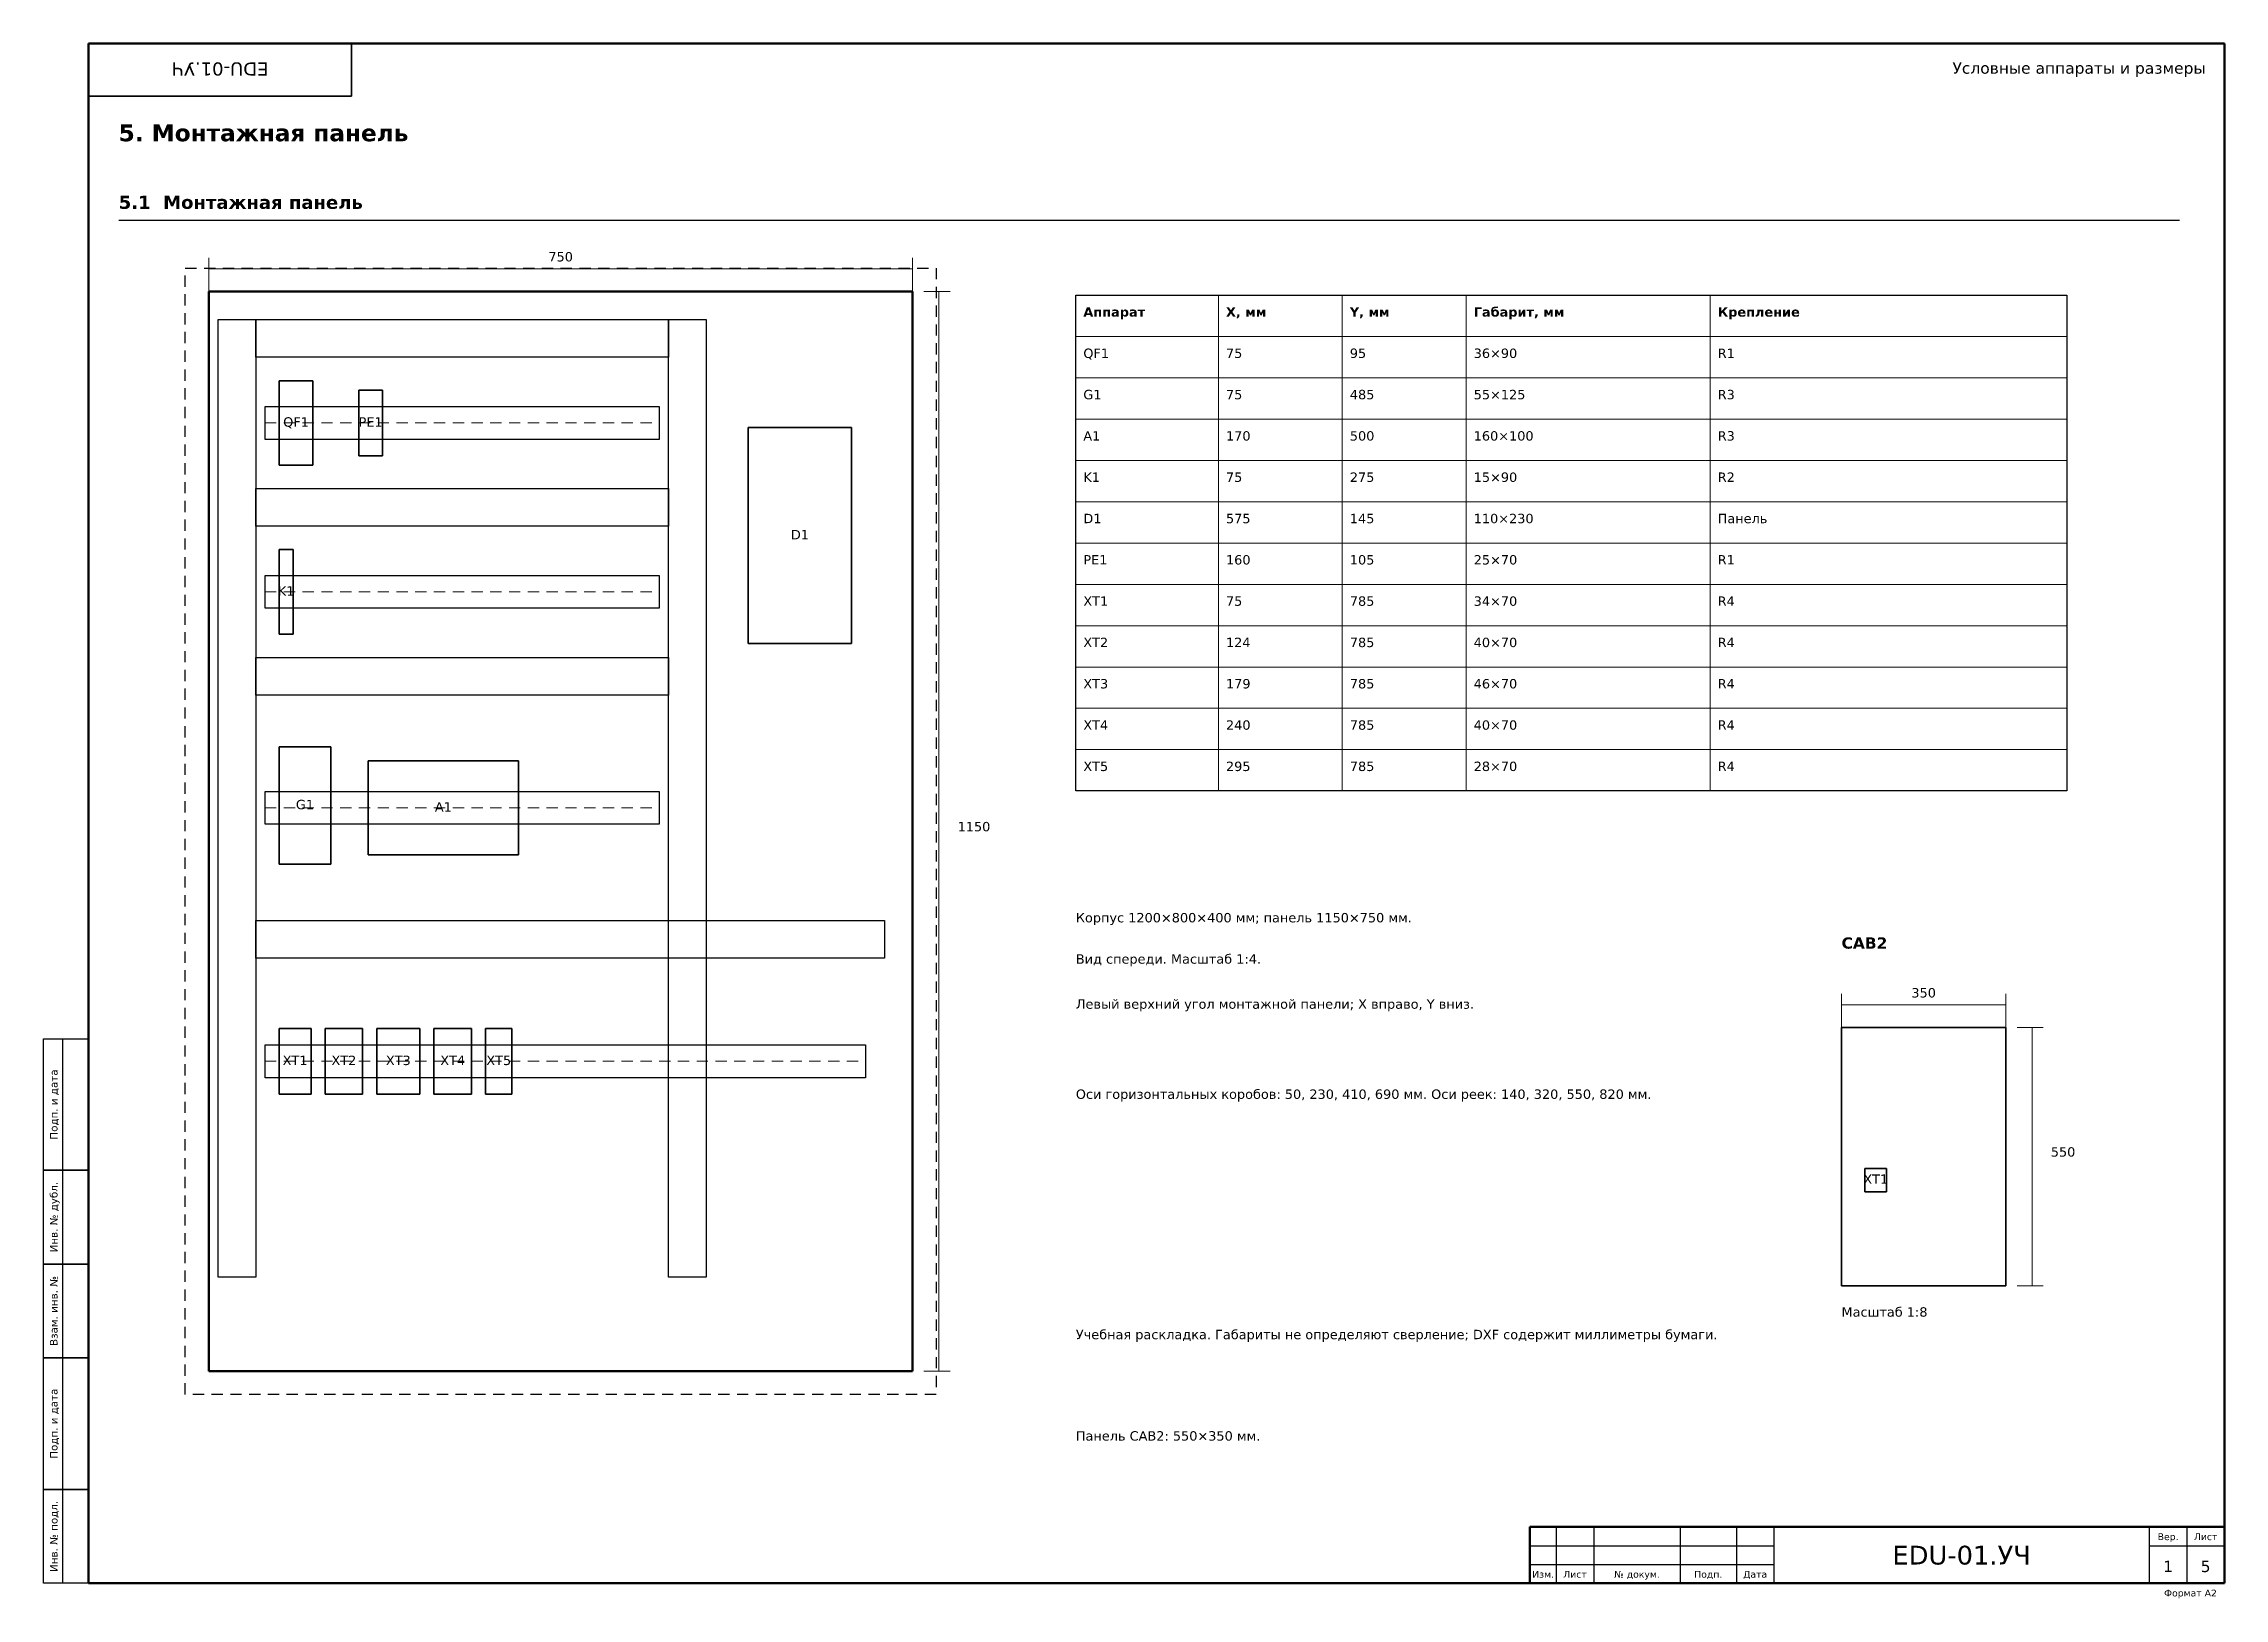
# Model space of a CAD drawing. Header units: millimetres. Extents: x 8 to 589, y 1 to 415.
import ezdxf
from ezdxf.enums import TextEntityAlignment as Align

# ---------------------------------------------------------------- set-up
doc = ezdxf.new("R2010")
doc.units = ezdxf.units.MM
doc.linetypes.add('SCHEME_DASH', pattern=[5, 3, -2])
for name, color, linetype in [('FRAME', 7, 'Continuous'), ('MECHANICAL', 7, 'Continuous'), ('NOTES', 7, 'Continuous'), ('SYMBOL', 7, 'Continuous'), ('TEXT', 7, 'Continuous')]:
    doc.layers.add(name, color=color, linetype=linetype)
doc.styles.add('F', font='DejaVuSans.ttf')
doc.styles.add('FB', font='DejaVuSans-Bold.ttf')

msp = doc.modelspace()

# ---------------------------------------------------------------- linework, layer by layer
at = {"layer": 'FRAME', "lineweight": 50}
for p, q in [((20, 415), (589, 415)), ((20, 5), (20, 415)), ((589, 415), (589, 5)), ((404, 20), (589, 20)), ((404, 5), (404, 20)), ((589, 20), (589, 5)), ((589, 5), (20, 5)), ((589, 5), (404, 5))]:
    msp.add_line(p, q, dxfattribs=at)
at = {"layer": 'FRAME', "lineweight": 35}
for p, q in [((20, 415), (90, 415)), ((20, 401), (20, 415)), ((90, 415), (90, 401)), ((90, 401), (20, 401))]:
    msp.add_line(p, q, dxfattribs=at)
at = {"layer": 'FRAME', "lineweight": 25}
for p, q in [((8, 150), (20, 150)), ((8, 115), (8, 150)), ((13, 150), (13, 115)), ((20, 150), (20, 115)), ((8, 115), (20, 115)), ((8, 90), (8, 115)), ((20, 115), (8, 115)), ((13, 115), (13, 90)), ((20, 115), (20, 90)), ((8, 90), (20, 90)), ((8, 65), (8, 90)), ((20, 90), (8, 90)), ((13, 90), (13, 65)), ((20, 90), (20, 65)), ((8, 65), (20, 65)), ((8, 30), (8, 65)), ((20, 65), (8, 65)), ((13, 65), (13, 30)), ((20, 65), (20, 30)), ((8, 30), (20, 30)), ((8, 5), (8, 30)), ((20, 30), (8, 30)), ((13, 30), (13, 5)), ((20, 30), (20, 5)), ((411, 20), (411, 5)), ((421, 20), (421, 5)), ((444, 20), (444, 5)), ((459, 20), (459, 5)), ((469, 20), (469, 5)), ((569, 20), (569, 5)), ((579, 20), (579, 5)), ((404, 15), (469, 15)), ((569, 15), (589, 15)), ((404, 10), (469, 10)), ((20, 5), (8, 5))]:
    msp.add_line(p, q, dxfattribs=at)
at = {"layer": 'MECHANICAL', "linetype": 'SCHEME_DASH', "lineweight": 30}
for p, q in [((45.75, 355.25), (245.75, 355.25)), ((45.75, 55.25), (45.75, 355.25)), ((245.75, 355.25), (245.75, 55.25)), ((245.75, 55.25), (45.75, 55.25))]:
    msp.add_line(p, q, dxfattribs=at)
at = {"layer": 'MECHANICAL', "lineweight": 20}
for p, q in [((52, 358), (52, 349)), ((52, 355), (239.5, 355)), ((239.5, 358), (239.5, 349)), ((242.5, 349), (249.5, 349)), ((246.5, 349), (246.5, 61.5)), ((487, 162), (487, 153)), ((487, 159), (530.75, 159)), ((530.75, 162), (530.75, 153)), ((533.75, 153), (540.75, 153)), ((537.75, 153), (537.75, 84.25)), ((533.75, 84.25), (540.75, 84.25)), ((242.5, 61.5), (249.5, 61.5))]:
    msp.add_line(p, q, dxfattribs=at)
at = {"layer": 'MECHANICAL', "lineweight": 50}
for p, q in [((52, 349), (239.5, 349)), ((52, 61.5), (52, 349)), ((239.5, 349), (239.5, 61.5)), ((239.5, 61.5), (52, 61.5))]:
    msp.add_line(p, q, dxfattribs=at)
at = {"layer": 'MECHANICAL', "lineweight": 30}
for p, q in [((54.5, 341.5), (64.5, 341.5)), ((54.5, 86.5), (54.5, 341.5)), ((64.5, 341.5), (174.5, 341.5)), ((64.5, 331.5), (64.5, 341.5)), ((64.5, 341.5), (64.5, 86.5)), ((174.5, 341.5), (174.5, 331.5)), ((174.5, 341.5), (184.5, 341.5)), ((174.5, 86.5), (174.5, 341.5)), ((184.5, 341.5), (184.5, 86.5)), ((174.5, 331.5), (64.5, 331.5)), ((64.5, 296.5), (174.5, 296.5)), ((64.5, 286.5), (64.5, 296.5)), ((174.5, 296.5), (174.5, 286.5)), ((174.5, 286.5), (64.5, 286.5)), ((64.5, 251.5), (174.5, 251.5)), ((64.5, 241.5), (64.5, 251.5)), ((174.5, 251.5), (174.5, 241.5)), ((174.5, 241.5), (64.5, 241.5)), ((64.5, 181.5), (232, 181.5)), ((64.5, 171.5), (64.5, 181.5)), ((232, 181.5), (232, 171.5)), ((232, 171.5), (64.5, 171.5)), ((64.5, 86.5), (54.5, 86.5)), ((184.5, 86.5), (174.5, 86.5))]:
    msp.add_line(p, q, dxfattribs=at)
at = {"layer": 'MECHANICAL', "lineweight": 25}
for p, q in [((67, 318.375), (172, 318.375)), ((67, 309.625), (67, 318.375)), ((172, 318.375), (172, 309.625)), ((172, 309.625), (67, 309.625)), ((67, 273.375), (172, 273.375)), ((67, 264.625), (67, 273.375)), ((172, 273.375), (172, 264.625)), ((172, 264.625), (67, 264.625)), ((67, 215.875), (172, 215.875)), ((67, 207.125), (67, 215.875)), ((172, 215.875), (172, 207.125)), ((172, 207.125), (67, 207.125)), ((67, 148.375), (227, 148.375)), ((67, 139.625), (67, 148.375)), ((227, 148.375), (227, 139.625)), ((227, 139.625), (67, 139.625))]:
    msp.add_line(p, q, dxfattribs=at)
at = {"layer": 'MECHANICAL', "linetype": 'SCHEME_DASH', "lineweight": 15}
for p, q in [((67, 314), (172, 314)), ((67, 269), (172, 269)), ((67, 211.5), (172, 211.5)), ((67, 144), (227, 144))]:
    msp.add_line(p, q, dxfattribs=at)
at = {"layer": 'MECHANICAL', "lineweight": 35}
for p, q in [((487, 153), (530.75, 153)), ((487, 84.25), (487, 153)), ((530.75, 153), (530.75, 84.25)), ((530.75, 84.25), (487, 84.25))]:
    msp.add_line(p, q, dxfattribs=at)
at = {"layer": 'NOTES', "lineweight": 25}
msp.add_line((28, 368), (577, 368), dxfattribs=at)
at = {"layer": 'NOTES', "lineweight": 30}
for p, q in [((283, 348), (547, 348)), ((283, 216), (283, 348)), ((547, 348), (547, 216)), ((547, 216), (283, 216))]:
    msp.add_line(p, q, dxfattribs=at)
at = {"layer": 'NOTES', "lineweight": 20}
for p, q in [((321, 348), (321, 216)), ((354, 348), (354, 216)), ((387, 348), (387, 216)), ((452, 348), (452, 216)), ((283, 337), (547, 337)), ((283, 326), (547, 326)), ((283, 315), (547, 315)), ((283, 304), (547, 304)), ((283, 293), (547, 293)), ((283, 282), (547, 282)), ((283, 271), (547, 271)), ((283, 260), (547, 260)), ((283, 249), (547, 249)), ((283, 238), (547, 238)), ((283, 227), (547, 227))]:
    msp.add_line(p, q, dxfattribs=at)
at = {"layer": 'SYMBOL', "lineweight": 35}
for p, q in [((70.75, 325.25), (79.75, 325.25)), ((70.75, 302.75), (70.75, 325.25)), ((79.75, 325.25), (79.75, 302.75)), ((92, 322.75), (98.25, 322.75)), ((92, 305.25), (92, 322.75)), ((98.25, 322.75), (98.25, 305.25)), ((195.75, 312.75), (223.25, 312.75)), ((195.75, 255.25), (195.75, 312.75)), ((223.25, 312.75), (223.25, 255.25)), ((79.75, 302.75), (70.75, 302.75)), ((98.25, 305.25), (92, 305.25)), ((70.75, 280.25), (74.5, 280.25)), ((70.75, 257.75), (70.75, 280.25)), ((74.5, 280.25), (74.5, 257.75)), ((74.5, 257.75), (70.75, 257.75)), ((223.25, 255.25), (195.75, 255.25)), ((70.75, 227.75), (84.5, 227.75)), ((70.75, 196.5), (70.75, 227.75)), ((84.5, 227.75), (84.5, 196.5)), ((94.5, 224), (134.5, 224)), ((94.5, 199), (94.5, 224)), ((134.5, 224), (134.5, 199)), ((134.5, 199), (94.5, 199)), ((84.5, 196.5), (70.75, 196.5)), ((70.75, 152.75), (79.25, 152.75)), ((70.75, 135.25), (70.75, 152.75)), ((79.25, 152.75), (79.25, 135.25)), ((83, 152.75), (93, 152.75)), ((83, 135.25), (83, 152.75)), ((93, 152.75), (93, 135.25)), ((96.75, 152.75), (108.25, 152.75)), ((96.75, 135.25), (96.75, 152.75)), ((108.25, 152.75), (108.25, 135.25)), ((112, 152.75), (122, 152.75)), ((112, 135.25), (112, 152.75)), ((122, 152.75), (122, 135.25)), ((125.75, 152.75), (132.75, 152.75)), ((125.75, 135.25), (125.75, 152.75)), ((132.75, 152.75), (132.75, 135.25)), ((79.25, 135.25), (70.75, 135.25)), ((93, 135.25), (83, 135.25)), ((108.25, 135.25), (96.75, 135.25)), ((122, 135.25), (112, 135.25)), ((132.75, 135.25), (125.75, 135.25)), ((493.25, 115.5), (499, 115.5)), ((493.25, 109.25), (493.25, 115.5)), ((499, 115.5), (499, 109.25)), ((499, 109.25), (493.25, 109.25))]:
    msp.add_line(p, q, dxfattribs=at)

# ---------------------------------------------------------------- texts
at = {"layer": 'FRAME', "style": 'F'}
for s, height, rotation, p in [('EDU-01.УЧ', 3.5, 180, (55, 410)), ('Подп. и дата', 2, 90, (11.7, 132.5)), ('Инв. № дубл.', 2, 90, (11.7, 102.5)), ('Взам. инв. №', 2, 90, (11.7, 77.5)), ('Подп. и дата', 2, 90, (11.7, 47.5)), ('Инв. № подл.', 2, 90, (11.7, 17.5))]:
    msp.add_text(s, height=height, rotation=rotation, dxfattribs=at).set_placement(p, align=Align.CENTER)
for s, height, p in [('Вер.', 1.8, (574, 16.5)), ('Лист', 1.8, (584, 16.5)), ('EDU-01.УЧ', 5, (519, 10)), ('Изм.', 1.8, (407.5, 6.5)), ('Лист', 1.8, (416, 6.5)), ('№ докум.', 1.8, (432.5, 6.5)), ('Подп.', 1.8, (451.5, 6.5)), ('Дата', 1.8, (464, 6.5)), ('1', 3, (574, 8)), ('5', 3, (584, 8))]:
    msp.add_text(s, height=height, dxfattribs=at).set_placement(p, align=Align.CENTER)
msp.add_text('Формат A2', height=1.8, dxfattribs=at).set_placement((587, 1.5), align=Align.RIGHT)
at = {"layer": 'TEXT', "style": 'F'}
msp.add_text('Условные аппараты и размеры', height=3, dxfattribs=at).set_placement((584, 407), align=Align.RIGHT)
at = {"layer": 'TEXT'}
for s, height, style, p in [('5. Монтажная панель', 4.5, 'FB', (28, 389)), ('5.1  Монтажная панель', 3.5, 'FB', (28, 371)), ('Аппарат', 2.5, 'FB', (285, 342.3)), ('X, мм', 2.5, 'FB', (323, 342.3)), ('Y, мм', 2.5, 'FB', (356, 342.3)), ('Габарит, мм', 2.5, 'FB', (389, 342.3)), ('Крепление', 2.5, 'FB', (454, 342.3)), ('QF1', 2.5, 'F', (285, 331.3)), ('75', 2.5, 'F', (323, 331.3)), ('95', 2.5, 'F', (356, 331.3)), ('36×90', 2.5, 'F', (389, 331.3)), ('R1', 2.5, 'F', (454, 331.3)), ('G1', 2.5, 'F', (285, 320.3)), ('75', 2.5, 'F', (323, 320.3)), ('485', 2.5, 'F', (356, 320.3)), ('55×125', 2.5, 'F', (389, 320.3)), ('R3', 2.5, 'F', (454, 320.3)), ('A1', 2.5, 'F', (285, 309.3)), ('170', 2.5, 'F', (323, 309.3)), ('500', 2.5, 'F', (356, 309.3)), ('160×100', 2.5, 'F', (389, 309.3)), ('R3', 2.5, 'F', (454, 309.3)), ('K1', 2.5, 'F', (285, 298.3)), ('75', 2.5, 'F', (323, 298.3)), ('275', 2.5, 'F', (356, 298.3)), ('15×90', 2.5, 'F', (389, 298.3)), ('R2', 2.5, 'F', (454, 298.3)), ('D1', 2.5, 'F', (285, 287.3)), ('575', 2.5, 'F', (323, 287.3)), ('145', 2.5, 'F', (356, 287.3)), ('110×230', 2.5, 'F', (389, 287.3)), ('Панель', 2.5, 'F', (454, 287.3)), ('PE1', 2.5, 'F', (285, 276.3)), ('160', 2.5, 'F', (323, 276.3)), ('105', 2.5, 'F', (356, 276.3)), ('25×70', 2.5, 'F', (389, 276.3)), ('R1', 2.5, 'F', (454, 276.3)), ('XT1', 2.5, 'F', (285, 265.3)), ('75', 2.5, 'F', (323, 265.3)), ('785', 2.5, 'F', (356, 265.3)), ('34×70', 2.5, 'F', (389, 265.3)), ('R4', 2.5, 'F', (454, 265.3)), ('XT2', 2.5, 'F', (285, 254.3)), ('124', 2.5, 'F', (323, 254.3)), ('785', 2.5, 'F', (356, 254.3)), ('40×70', 2.5, 'F', (389, 254.3)), ('R4', 2.5, 'F', (454, 254.3)), ('XT3', 2.5, 'F', (285, 243.3)), ('179', 2.5, 'F', (323, 243.3)), ('785', 2.5, 'F', (356, 243.3)), ('46×70', 2.5, 'F', (389, 243.3)), ('R4', 2.5, 'F', (454, 243.3)), ('XT4', 2.5, 'F', (285, 232.3)), ('240', 2.5, 'F', (323, 232.3)), ('785', 2.5, 'F', (356, 232.3)), ('40×70', 2.5, 'F', (389, 232.3)), ('R4', 2.5, 'F', (454, 232.3)), ('XT5', 2.5, 'F', (285, 221.3)), ('295', 2.5, 'F', (323, 221.3)), ('785', 2.5, 'F', (356, 221.3)), ('28×70', 2.5, 'F', (389, 221.3)), ('R4', 2.5, 'F', (454, 221.3)), ('1150', 2.5, 'F', (251.5, 205.25)), ('Корпус 1200×800×400 мм; панель 1150×750 мм.', 2.5, 'F', (283, 181)), ('CAB2', 3, 'FB', (487, 174)), ('Вид спереди. Масштаб 1:4.', 2.5, 'F', (283, 170)), ('Левый верхний угол монтажной панели; X вправо, Y вниз.', 2.5, 'F', (283, 158)), ('Оси горизонтальных коробов: 50, 230, 410, 690 мм. Оси реек: 140, 320, 550, 820 мм.', 2.5, 'F', (283, 134)), ('550', 2.5, 'F', (542.75, 118.625)), ('Масштаб 1:8', 2.5, 'F', (487, 76)), ('Учебная раскладка. Габариты не определяют сверление; DXF содержит миллиметры бумаги.', 2.5, 'F', (283, 70)), ('Панель CAB2: 550×350 мм.', 2.5, 'F', (283, 43))]:
    msp.add_text(s, height=height, dxfattribs=dict(at, style=style)).set_placement(p)
at = {"layer": 'TEXT', "style": 'F'}
for s, p in [('750', (145.75, 357)), ('QF1', (75.25, 313)), ('PE1', (95.125, 313)), ('D1', (209.5, 283)), ('K1', (72.625, 268)), ('G1', (77.625, 211.125)), ('A1', (114.5, 210.5)), ('350', (508.875, 161)), ('XT1', (75, 143)), ('XT2', (88, 143)), ('XT3', (102.5, 143)), ('XT4', (117, 143)), ('XT5', (129.25, 143)), ('XT1', (496.125, 111.375))]:
    msp.add_text(s, height=2.5, dxfattribs=at).set_placement(p, align=Align.CENTER)

doc.saveas('drawing.dxf')
